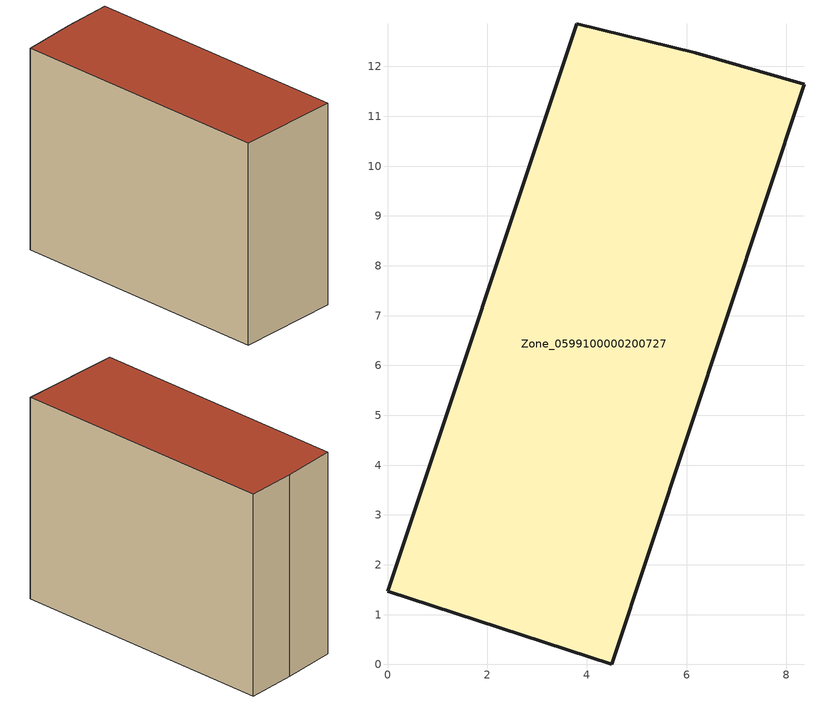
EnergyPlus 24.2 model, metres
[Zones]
Zone_0599100000200727
 floor ground (C_G): 4.5,0 0,1.47 3.8,12.86 6.18,12.28 8.36,11.64 z0
 wall outside (C_F): 0,1.47 4.5,0 8.36,11.64 6.18,12.28 3.8,12.86 0,1.47 z0:9.2
 roof outside (C_R): 4.5,0 8.36,11.64 6.18,12.28 3.8,12.86 0,1.47 z9.2
[BUILDING]
Pand.0599100000200727: North Axis=0; Terrain=City; Loads Convergence Tolerance Value=0.04; Temperature Convergence Tolerance Value=0.4; Solar Distribution=FullExterior; Maximum Number of Warmup Days=25; Minimum Number of Warmup Days=1
[Site:Location]
Rotterdam.The.Hague.AP_ZH_NLD Design_Conditions: Latitude=51.96; Longitude=4.45; Time Zone=1; Elevation=-4.5
[SITE:GROUNDTEMPERATURE:BUILDINGSURFACE]
18, 18, 18, 18, 18, 18, 18, 18, 18, 18, 18, 18
[MATERIAL] Thermal Absorptance=0.9; Solar Absorptance=0.7; Visible Absorptance=0.7
Name | Roughness | Thickness | Conductivity | Density | Specific Heat
G.TI.1946 | MediumSmooth | 0.15 | 1 | 540 | 1210
F.TI.1946 | Rough | 0.3 | 0.857143 | 1920 | 840
R.TI.1946 | MediumRough | 0.2 | 0.1 | 1500 | 1000
[CONSTRUCTION]
C_G: G.TI.1946
C_F: F.TI.1946
C_R: R.TI.1946
[ZONE]
Zone_0599100000200727: Type=1; Multiplier=1; Ceiling Height=Autocalculate; Volume=Autocalculate; Floor Area=autocalculate; Part of Total Floor Area=Yes
[ZONEINFILTRATION:DESIGNFLOWRATE]
Infil_Zone_0599100000200727: Zone or ZoneList or Space or SpaceList=Zone_0599100000200727; Schedule=AlwaysOn; Design Flow Rate Calculation Method=Flow/Area; Flow Rate per Floor Area=0.003; Constant Term Coefficient=1; Temperature Term Coefficient=0; Velocity Term Coefficient=0; Velocity Squared Term Coefficient=0
[HVACTEMPLATE:ZONE:IDEALLOADSAIRSYSTEM]
Zone_0599100000200727: Maximum Heating Supply Air Temperature=50; Minimum Cooling Supply Air Temperature=13; Maximum Heating Supply Air Humidity Ratio=0.0156; Minimum Cooling Supply Air Humidity Ratio=0.0077; Heating Limit=NoLimit; Cooling Limit=NoLimit; Dehumidification Control Type=ConstantSensibleHeatRatio; Cooling Sensible Heat Ratio=0.7; Dehumidification Setpoint=60; Humidification Control Type=None; Humidification Setpoint=30; Outdoor Air Method=None; Outdoor Air Flow Rate per Person=0.00944; Outdoor Air Flow Rate per Zone Floor Area=0; Outdoor Air Flow Rate per Zone=0; Demand Controlled Ventilation Type=None; Outdoor Air Economizer Type=NoEconomizer; Heat Recovery Type=None; Sensible Heat Recovery Effectiveness=0.7; Latent Heat Recovery Effectiveness=0.65
[ZONECONTROL:THERMOSTAT]
ThermostatControl_Zone_0599100000200727: Zone or ZoneList=Zone_0599100000200727; Control Type Schedule=DualSetpointControlType; Control 1=Thermostat_Zone_0599100000200727; Temperature Difference Between Cutout And Setpoint=0
[THERMOSTATSETPOINT:DUALSETPOINT]
Thermostat_Zone_0599100000200727: Heating Setpoint Temperature Schedule=HeatingSetpoint_Zone_0599100000200727; Cooling Setpoint Temperature Schedule=CoolingSetpoint_Zone_0599100000200727
[SCHEDULE:COMPACT]
HeatingSetpoint_Zone_0599100000200727: Through: 12/31, For: AllDays, Until: 24:00, 21
CoolingSetpoint_Zone_0599100000200727: Through: 12/31, For: AllDays, Until: 24:00, 24
DualSetpointControlType: Through: 12/31, For: AllDays, Until: 24:00, 4
AlwaysOn: Through: 12/31, For: AllDays, Until: 24:00, 1
